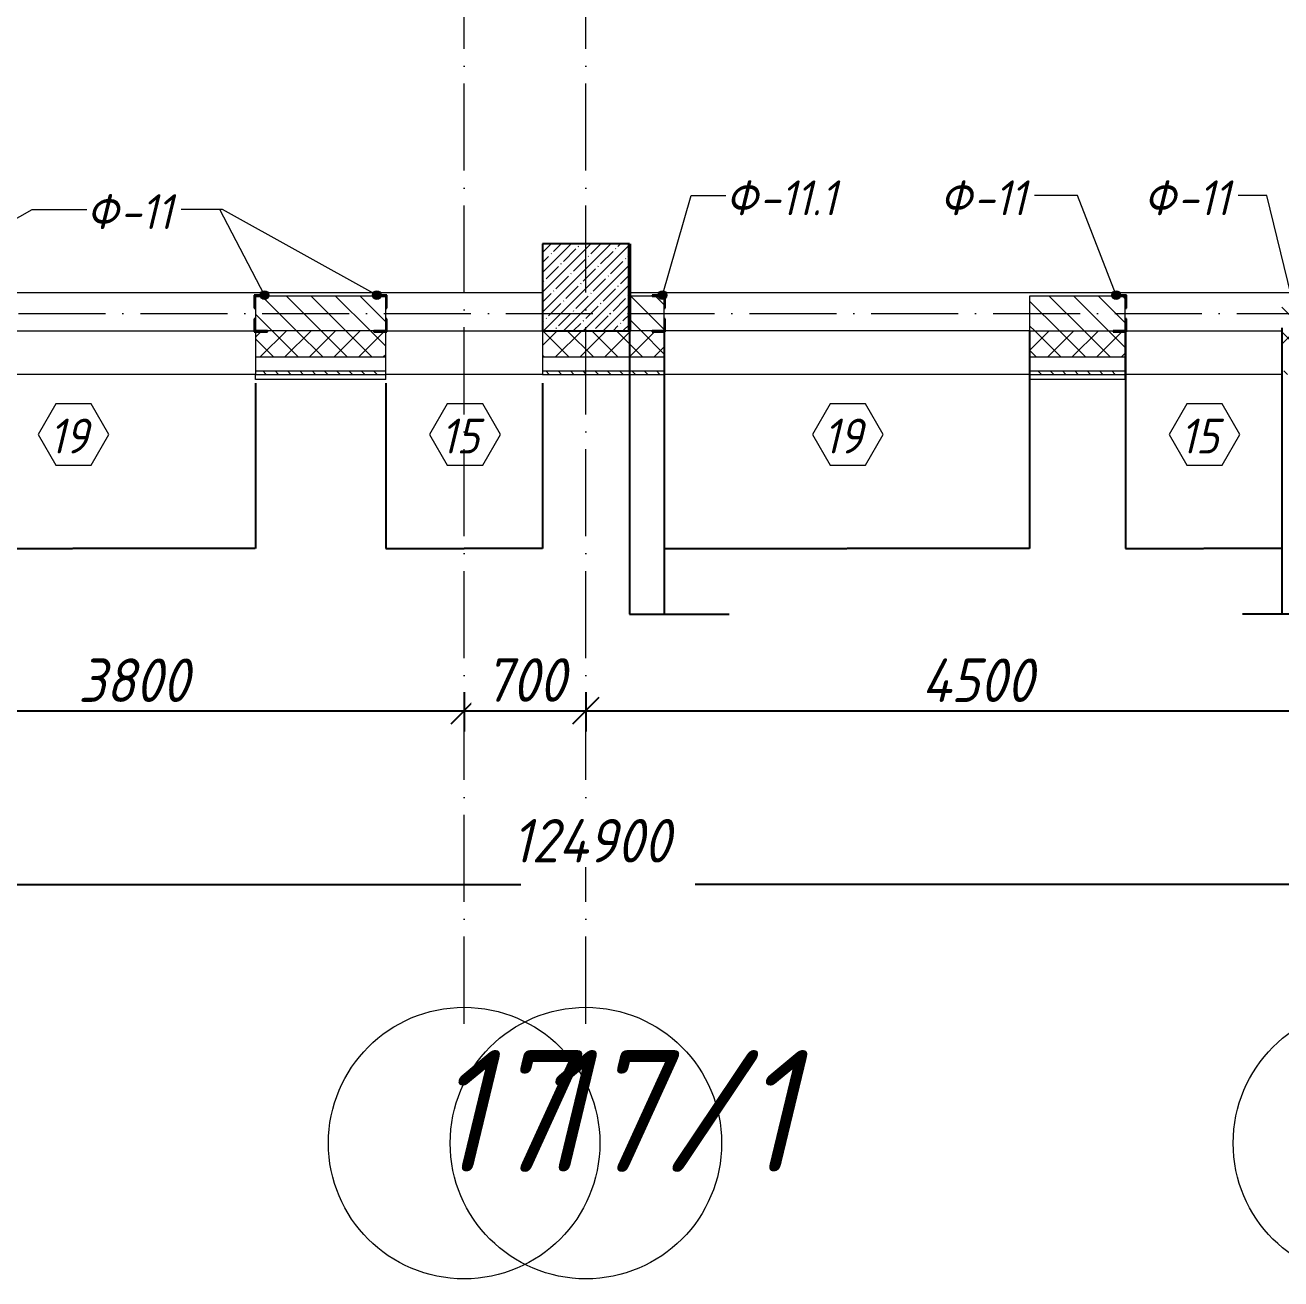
# Model space of a CAD drawing. Header units: millimetres. Extents: x 12986 to 523328, y -9759 to 30092.
# Drawn here: x 119934 to 127151, y -5546 to 1656 of the extents above; entities that cross this region are included whole.
import ezdxf

# ---------------------------------------------------------------- set-up
doc = ezdxf.new("R2010")
doc.units = ezdxf.units.MM
doc.linetypes.add('50_200_ШТРИХ_1Т_ш5_п1_п1_', pattern=[700, 500, -100, 0, -100])
for name, color, linetype, lineweight in [('A-ANNO-DIMS', 7, 'Continuous', 9), ('A-DETL-1', 7, 'Continuous', 50), ('A-GENM-1', 7, 'Continuous', 25), ('A-GENM-IDEN', 7, 'Continuous', 9), ('A-GLAZ-IDEN', 7, 'Continuous', 9), ('A-WALL', 7, 'Continuous', 5), ('A-WALL-8', 7, 'Continuous', 9), ('A-WALL-FNSH-1', 7, 'Continuous', 9), ('A-WALL-PATT-1', 7, 'Continuous', 5), ('I-WALL', 7, 'Continuous', 5), ('S-COLS-1', 7, 'Continuous', 5), ('S-COLS-2', 7, 'Continuous', 25), ('Оси', 7, 'Continuous', 9), ('Оси-1', 7, 'Continuous', 20), ('Оси-2', 7, '50_200_ШТРИХ_1Т_ш5_п1_п1_', 9)]:
    doc.layers.add(name, color=color, linetype=linetype, lineweight=lineweight)
for name, color, linetype, lineweight, true_color in [('A-WALL-2', 7, 'Continuous', 13, 0x000000), ('A-WALL-3', 7, 'Continuous', 5, 0x000000), ('A-WALL-PATT-2', 7, 'Continuous', 5, 0xce0000)]:
    doc.layers.add(name, color=color, linetype=linetype, lineweight=lineweight, true_color=true_color)
doc.styles.add('ISOCPEUR_I_1', font='isocpeui.ttf', dxfattribs={"width": 0.9, "height": 250})
doc.styles.add('ISOCPEUR_I_3', font='isocpeui.ttf', dxfattribs={"width": 0.9, "height": 200})
doc.dimstyles.new('ISO-2_5_0_9К_БОЛЬШОЙ__с_подложкой_', dxfattribs={"dimscale": 304.8, "dimtxt": 248.995294, "dimasz": 0.492126, "dimexe": 0.393701, "dimexo": 0, "dimgap": 0.164042, "dimtad": 1, "dimdec": 0, "dimzin": 0, "dimdsep": 46, "dimtxsty": 'ISOCPEUR_I_1', "dimblk1": 'OBLIQUE', "dimblk2": 'OBLIQUE', "dimsah": 1, "dimcen": 0.09, "dimdle": 0.393701, "dimazin": 0, "dimtfac": 1, "dimtdec": 4, "dimtix": 1, "dimtmove": 0, "dimatfit": 3, "dimfxl": 1, "dimtvp": 1, "dimtfill": 1, "dimtolj": 1, "dimtzin": 0, "dimarcsym": 2})
doc.dimstyles.new('ISO-2_5_0_9К_БОЛЬШОЙ__с_подложкой__2', dxfattribs={"dimscale": 304.8, "dimtxt": 248.995294, "dimasz": 0.492126, "dimexe": 0.393701, "dimexo": 0, "dimgap": 0.164042, "dimtad": 1, "dimdec": 0, "dimzin": 0, "dimdsep": 46, "dimtxsty": 'ISOCPEUR_I_1', "dimblk1": 'OBLIQUE', "dimblk2": 'OBLIQUE', "dimsah": 1, "dimcen": 0.09, "dimdle": 0.393701, "dimazin": 0, "dimtfac": 1, "dimtdec": 4, "dimtix": 1, "dimtmove": 2, "dimatfit": 3, "dimfxl": 1, "dimtvp": 1, "dimtfill": 1, "dimtolj": 1, "dimtzin": 0, "dimarcsym": 2})
doc.dimstyles.get("Standard").update_dxf_attribs({"dimtxt": 0.18, "dimasz": 0.18, "dimexe": 0.18, "dimexo": 0.0625, "dimgap": 0.09, "dimtad": 0, "dimtih": 1, "dimtoh": 1, "dimdec": 4, "dimzin": 0, "dimdsep": 46, "dimtxsty": 'Standard', "dimcen": 0.09, "dimadec": 0, "dimazin": 0, "dimtfac": 1, "dimtdec": 4, "dimtofl": 0, "dimtmove": 0, "dimatfit": 3, "dimfxl": 1, "dimtolj": 1, "dimtzin": 0, "dimarcsym": 0})

# ---------------------------------------------------------------- blocks, each defined once
blk = doc.blocks.new('Фахверк_СКБ_Уголок - Ф-11_200х2500 h-26914022-АР1_Кладочный план 1 этажа')
at = {"layer": 'A-GENM-1'}
for p, q in [((200, 156), (125, 156)), ((125, 156), (125, 81)), ((131, 81), (131, 150)), ((131, 150), (200, 150)), ((200, 150), (200, 156)), ((125, 81), (131, 81)), ((131, 19), (125, 19)), ((125, 19), (125, -56)), ((131, -50), (131, 19)), ((125, -56), (200, -56)), ((200, -50), (131, -50)), ((200, -56), (200, -50))]:
    blk.add_line(p, q, dxfattribs=at)
blk = doc.blocks.new('Фахверк_СКБ_Уголок - Ф-11_1_200х2500h_крепления в одну сторону-26914072-АР1_Кладочный план 1 этажа')
at = {"layer": 'A-GENM-1'}
for p, q in [((200, 156), (125, 156)), ((125, 156), (125, 81)), ((131, 81), (131, 150)), ((131, 150), (200, 150)), ((200, 150), (200, 156)), ((125, 81), (131, 81)), ((131, 19), (125, 19)), ((125, 19), (125, -56)), ((131, -50), (131, 19)), ((125, -56), (200, -56)), ((200, -50), (131, -50)), ((200, -56), (200, -50))]:
    blk.add_line(p, q, dxfattribs=at)
blk = doc.blocks.new('Ось сетки - Круг_Ø6_00__ISO-2_5_0_9K_ кружки поменьше-23056867-АР1_Кладочный план 1 этажа')
at = {"layer": 'Оси-1'}
blk.add_circle((0, 0), 2.6, dxfattribs=at)
blk = doc.blocks.new('_Oblique')
at = {"color": 0, "linetype": 'ByBlock', "lineweight": -2}
blk.add_line((-0.5, -0.5), (0.5, 0.5), dxfattribs=at)
blk = doc.blocks.new('DIMBLOCK32-АР1_Кладочный план 1 этажа')
at = {"layer": 'A-ANNO-DIMS', "color": 0, "lineweight": -2, "transparency": 16777216}
for p, q in [((118656.9, -2175.9), (118656.9, -2402)), ((122456.9, -2175.9), (122456.9, -2402)), ((118536.9, -2282), (122576.9, -2282))]:
    blk.add_line(p, q, dxfattribs=at)
at = {"layer": 'Defpoints', "color": 0, "transparency": 16777216}
for p in [(118656.9, -2175.9), (122456.9, -2175.9), (122456.9, -2282)]:
    blk.add_point(p, dxfattribs=at)
at = {"layer": 'A-ANNO-DIMS', "color": 0, "lineweight": -2, "transparency": 16777216, "xscale": 150, "yscale": 150, "zscale": 150, "rotation": 180}
blk.add_blockref('_Oblique', (118656.9, -2282), dxfattribs=at)
at = {"layer": 'A-ANNO-DIMS', "color": 0, "lineweight": -2, "transparency": 16777216, "xscale": 150, "yscale": 150, "zscale": 150}
blk.add_blockref('_Oblique', (122456.9, -2282), dxfattribs=at)
at = {"layer": 'A-ANNO-DIMS', "color": 0, "transparency": 16777216, "insert": (120556.9, -2107), "char_height": 250, "width": 758.478, "attachment_point": 5, "style": 'ISOCPEUR_I_1', "bg_fill": 3, "box_fill_scale": 1.1, "bg_fill_color": 256, "bg_fill_true_color": 13158600, "bg_fill_transparency": 0}
blk.add_mtext('\\A1;3800', dxfattribs=at)
blk = doc.blocks.new('DIMBLOCK33-АР1_Кладочный план 1 этажа')
at = {"layer": 'A-ANNO-DIMS', "color": 0, "lineweight": -2, "transparency": 16777216}
for p, q in [((122456.9, -2175.9), (122456.9, -2402)), ((123156.9, -2175.9), (123156.9, -2402)), ((122336.9, -2282), (123276.9, -2282))]:
    blk.add_line(p, q, dxfattribs=at)
at = {"layer": 'Defpoints', "color": 0, "transparency": 16777216}
for p in [(122456.9, -2175.9), (123156.9, -2175.9), (123156.9, -2282)]:
    blk.add_point(p, dxfattribs=at)
at = {"layer": 'A-ANNO-DIMS', "color": 0, "lineweight": -2, "transparency": 16777216, "xscale": 150, "yscale": 150, "zscale": 150, "rotation": 180}
blk.add_blockref('_Oblique', (122456.9, -2282), dxfattribs=at)
at = {"layer": 'A-ANNO-DIMS', "color": 0, "lineweight": -2, "transparency": 16777216, "xscale": 150, "yscale": 150, "zscale": 150}
blk.add_blockref('_Oblique', (123156.9, -2282), dxfattribs=at)
at = {"layer": 'A-ANNO-DIMS', "color": 0, "transparency": 16777216, "insert": (122806.9, -2105.4), "char_height": 250, "width": 568.858, "attachment_point": 5, "style": 'ISOCPEUR_I_1', "bg_fill": 3, "box_fill_scale": 1.1, "bg_fill_color": 256, "bg_fill_true_color": 13158600, "bg_fill_transparency": 0}
blk.add_mtext('\\A1;700', dxfattribs=at)
blk = doc.blocks.new('DIMBLOCK34-АР1_Кладочный план 1 этажа')
at = {"layer": 'A-ANNO-DIMS', "color": 0, "lineweight": -2, "transparency": 16777216}
for p, q in [((123156.9, -2175.9), (123156.9, -2402)), ((127656.9, -2175.9), (127656.9, -2402)), ((123036.9, -2282), (127776.9, -2282))]:
    blk.add_line(p, q, dxfattribs=at)
at = {"layer": 'Defpoints', "color": 0, "transparency": 16777216}
for p in [(123156.9, -2175.9), (127656.9, -2175.9), (127656.9, -2282)]:
    blk.add_point(p, dxfattribs=at)
at = {"layer": 'A-ANNO-DIMS', "color": 0, "lineweight": -2, "transparency": 16777216, "xscale": 150, "yscale": 150, "zscale": 150, "rotation": 180}
blk.add_blockref('_Oblique', (123156.9, -2282), dxfattribs=at)
at = {"layer": 'A-ANNO-DIMS', "color": 0, "lineweight": -2, "transparency": 16777216, "xscale": 150, "yscale": 150, "zscale": 150}
blk.add_blockref('_Oblique', (127656.9, -2282), dxfattribs=at)
at = {"layer": 'A-ANNO-DIMS', "color": 0, "transparency": 16777216, "insert": (125406.9, -2107), "char_height": 250, "width": 781.462, "attachment_point": 5, "style": 'ISOCPEUR_I_1', "bg_fill": 3, "box_fill_scale": 1.1, "bg_fill_color": 256, "bg_fill_true_color": 13158600, "bg_fill_transparency": 0}
blk.add_mtext('\\A1;4500', dxfattribs=at)
blk = doc.blocks.new('DIMBLOCK54-АР1_Кладочный план 1 этажа')
at = {"layer": 'A-ANNO-DIMS', "color": 0, "lineweight": -2, "transparency": 16777216}
for p, q in [((62106.9, -3174.6), (62106.9, -3400.7)), ((187006.9, -3174.6), (187006.9, -3400.7)), ((61986.9, -3280.7), (122782.7, -3280.7)), ((187126.9, -3280.7), (123784.9, -3280.7))]:
    blk.add_line(p, q, dxfattribs=at)
at = {"layer": 'Defpoints', "color": 0, "transparency": 16777216}
for p in [(62106.9, -3174.6), (187006.9, -3174.6), (187006.9, -3280.7)]:
    blk.add_point(p, dxfattribs=at)
at = {"layer": 'A-ANNO-DIMS', "color": 0, "lineweight": -2, "transparency": 16777216, "xscale": 150, "yscale": 150, "zscale": 150, "rotation": 180}
blk.add_blockref('_Oblique', (62106.9, -3280.7), dxfattribs=at)
at = {"layer": 'A-ANNO-DIMS', "color": 0, "lineweight": -2, "transparency": 16777216, "xscale": 150, "yscale": 150, "zscale": 150}
blk.add_blockref('_Oblique', (187006.9, -3280.7), dxfattribs=at)
at = {"layer": 'A-ANNO-DIMS', "color": 0, "transparency": 16777216, "insert": (122732.2, -2904), "char_height": 250, "width": 1103.241, "attachment_point": 1, "line_spacing_factor": 1.149209, "style": 'ISOCPEUR_I_1', "bg_fill": 3, "box_fill_scale": 1.1, "bg_fill_color": 256, "bg_fill_true_color": 13158600, "bg_fill_transparency": 0}
blk.add_mtext('\\A1;124900', dxfattribs=at)
blk = doc.blocks.new('AAR_СКБ_Марка_Окна_Перемычка и проем - Марка проема-25443838-АР1_Кладочный план 1 этажа')
at = {"layer": 'A-GLAZ-IDEN'}
for p, q in [((-0.968, -0.984), (-1.986, -2.747)), ((1.067, -0.984), (-0.968, -0.984)), ((2.085, -2.747), (1.067, -0.984)), ((-1.986, -2.747), (-0.968, -4.509)), ((1.067, -4.509), (2.085, -2.747)), ((-0.968, -4.509), (1.067, -4.509))]:
    blk.add_line(p, q, dxfattribs=at)
blk = doc.blocks.new('DIMBLOCK308-АР1_Кладочный план 1 этажа')
at = {"layer": 'A-ANNO-DIMS', "color": 0, "lineweight": -2, "transparency": 16777216}
for p, q in [((119156.9, -400.1), (119156.9, -1350.2)), ((121256.9, -400.1), (121256.9, -1350.2)), ((119157.1, -1350), (120206.2, -1350)), ((121256.7, -1350), (120207.6, -1350))]:
    blk.add_line(p, q, dxfattribs=at)
at = {"layer": 'A-ANNO-DIMS', "color": 0, "transparency": 16777216}
for points in [[(119157.1, -1350), (119157.1, -1350), (119156.9, -1350)], [(121256.7, -1350), (121256.7, -1350), (121256.9, -1350)]]:
    blk.add_solid(points, dxfattribs=at)
at = {"layer": 'Defpoints', "color": 0, "transparency": 16777216}
for p in [(119156.9, -400), (121256.9, -400), (121256.9, -1350)]:
    blk.add_point(p, dxfattribs=at)
at = {"layer": 'A-ANNO-DIMS', "color": 0, "transparency": 16777216, "insert": (120206.9, -1350), "char_height": 0.18, "width": 560.814, "attachment_point": 5}
blk.add_mtext('\\A1;2100.0000', dxfattribs=at)
blk = doc.blocks.new('DIMBLOCK309-АР1_Кладочный план 1 этажа')
at = {"layer": 'A-ANNO-DIMS', "color": 0, "lineweight": -2, "transparency": 16777216}
for p, q in [((122006.9, -400.1), (122006.9, -1350.2)), ((122906.9, -400.1), (122906.9, -1350.2)), ((122007.1, -1350), (122456.3, -1350)), ((122906.7, -1350), (122457.5, -1350))]:
    blk.add_line(p, q, dxfattribs=at)
at = {"layer": 'A-ANNO-DIMS', "color": 0, "transparency": 16777216}
for points in [[(122007.1, -1350), (122007.1, -1350), (122006.9, -1350)], [(122906.7, -1350), (122906.7, -1350), (122906.9, -1350)]]:
    blk.add_solid(points, dxfattribs=at)
at = {"layer": 'Defpoints', "color": 0, "transparency": 16777216}
for p in [(122006.9, -400), (122906.9, -400), (122906.9, -1350)]:
    blk.add_point(p, dxfattribs=at)
at = {"layer": 'A-ANNO-DIMS', "color": 0, "transparency": 16777216, "insert": (122456.9, -1350), "char_height": 0.18, "width": 455.087, "attachment_point": 5}
blk.add_mtext('\\A1;900.0000', dxfattribs=at)
blk = doc.blocks.new('DIMBLOCK310-АР1_Кладочный план 1 этажа')
at = {"layer": 'A-ANNO-DIMS', "color": 0, "lineweight": -2, "transparency": 16777216}
for p, q in [((123406.9, -100.1), (123406.9, -1727.7)), ((123606.9, -103.1), (123606.9, -1727.7)), ((123407.1, -1727.5), (123606.7, -1727.5)), ((123606.9, -1727.5), (123979.4, -1727.5))]:
    blk.add_line(p, q, dxfattribs=at)
at = {"layer": 'A-ANNO-DIMS', "color": 0, "transparency": 16777216}
for points in [[(123407.1, -1727.5), (123407.1, -1727.6), (123406.9, -1727.5)], [(123606.7, -1727.5), (123606.7, -1727.6), (123606.9, -1727.5)]]:
    blk.add_solid(points, dxfattribs=at)
at = {"layer": 'Defpoints', "color": 0, "transparency": 16777216}
for p in [(123406.9, -100), (123606.9, -103), (123606.9, -1727.5)]:
    blk.add_point(p, dxfattribs=at)
at = {"layer": 'A-ANNO-DIMS', "color": 0, "transparency": 16777216, "insert": (123752.5, -1727.4), "char_height": 0.18, "width": 455.087, "attachment_point": 1, "line_spacing_factor": 1.149209}
blk.add_mtext('\\A1;200.0000', dxfattribs=at)
blk = doc.blocks.new('DIMBLOCK311-АР1_Кладочный план 1 этажа')
at = {"layer": 'A-ANNO-DIMS', "color": 0, "lineweight": -2, "transparency": 16777216}
for p, q in [((123606.9, -103.1), (123606.9, -1350.2)), ((125706.9, -103.1), (125706.9, -1350.2)), ((123607.1, -1350), (124656.2, -1350)), ((125706.7, -1350), (124657.6, -1350))]:
    blk.add_line(p, q, dxfattribs=at)
at = {"layer": 'A-ANNO-DIMS', "color": 0, "transparency": 16777216}
for points in [[(123607.1, -1350), (123607.1, -1350), (123606.9, -1350)], [(125706.7, -1350), (125706.7, -1350), (125706.9, -1350)]]:
    blk.add_solid(points, dxfattribs=at)
at = {"layer": 'Defpoints', "color": 0, "transparency": 16777216}
for p in [(123606.9, -103), (125706.9, -103), (125706.9, -1350)]:
    blk.add_point(p, dxfattribs=at)
at = {"layer": 'A-ANNO-DIMS', "color": 0, "transparency": 16777216, "insert": (124656.9, -1350), "char_height": 0.18, "width": 560.814, "attachment_point": 5}
blk.add_mtext('\\A1;2100.0000', dxfattribs=at)
blk = doc.blocks.new('DIMBLOCK312-АР1_Кладочный план 1 этажа')
at = {"layer": 'A-ANNO-DIMS', "color": 0, "lineweight": -2, "transparency": 16777216}
for p, q in [((126256.9, -103.1), (126256.9, -1350.2)), ((127156.9, -81.8), (127156.9, -1350.2)), ((126257.1, -1350), (126706.3, -1350)), ((127156.7, -1350), (126707.5, -1350))]:
    blk.add_line(p, q, dxfattribs=at)
at = {"layer": 'A-ANNO-DIMS', "color": 0, "transparency": 16777216}
for points in [[(126257.1, -1350), (126257.1, -1350), (126256.9, -1350)], [(127156.7, -1350), (127156.7, -1350), (127156.9, -1350)]]:
    blk.add_solid(points, dxfattribs=at)
at = {"layer": 'Defpoints', "color": 0, "transparency": 16777216}
for p in [(126256.9, -103), (127156.9, -81.7), (127156.9, -1350)]:
    blk.add_point(p, dxfattribs=at)
at = {"layer": 'A-ANNO-DIMS', "color": 0, "transparency": 16777216, "insert": (126706.9, -1350), "char_height": 0.18, "width": 455.087, "attachment_point": 5}
blk.add_mtext('\\A1;900.0000', dxfattribs=at)
blk = doc.blocks.new('DIMBLOCK313-АР1_Кладочный план 1 этажа')
at = {"layer": 'A-ANNO-DIMS', "color": 0, "lineweight": -2, "transparency": 16777216}
for p, q in [((127156.9, -81.8), (127156.9, -1727.7)), ((127406.9, -100.1), (127406.9, -1727.7)), ((127156.9, -1727.5), (126930.5, -1727.5)), ((127406.7, -1727.5), (127157.1, -1727.5))]:
    blk.add_line(p, q, dxfattribs=at)
at = {"layer": 'A-ANNO-DIMS', "color": 0, "transparency": 16777216}
for points in [[(127157.1, -1727.5), (127157.1, -1727.6), (127156.9, -1727.5)], [(127406.7, -1727.5), (127406.7, -1727.6), (127406.9, -1727.5)]]:
    blk.add_solid(points, dxfattribs=at)
at = {"layer": 'Defpoints', "color": 0, "transparency": 16777216}
for p in [(127156.9, -81.7), (127406.9, -100), (127406.9, -1727.5)]:
    blk.add_point(p, dxfattribs=at)
at = {"layer": 'A-ANNO-DIMS', "color": 0, "transparency": 16777216, "insert": (126702.3, -1727.4), "char_height": 0.18, "width": 455.087, "attachment_point": 1, "line_spacing_factor": 1.149209}
blk.add_mtext('\\A1;250.0001', dxfattribs=at)

msp = doc.modelspace()

# ---------------------------------------------------------------- hatches: boundary and pattern name
at = {"layer": 'A-GENM-IDEN'}
h = msp.add_hatch(color=256, dxfattribs=at)
edge = h.paths.add_edge_path(flags=0)
edge.add_arc((121309.22662, 106), 25, 0, 360)
h = msp.add_hatch(color=256, dxfattribs=at)
edge = h.paths.add_edge_path(flags=0)
edge.add_arc((121954.55997, 106), 25, 0, 360)
h = msp.add_hatch(color=256, dxfattribs=at)
edge = h.paths.add_edge_path(flags=0)
edge.add_arc((123596.22664, 106), 25, 0, 360)
h = msp.add_hatch(color=256, dxfattribs=at)
edge = h.paths.add_edge_path(flags=0)
edge.add_arc((126204.55993, 106), 25, 0, 360)
at = {"layer": 'A-WALL-PATT-1'}
h = msp.add_hatch(dxfattribs=at)
h.set_pattern_fill('FP_2', color=256, style=0, pattern_type=2)
h.set_pattern_definition([(45, (61996.89, 0), (-70.71068, 70.71068), []), (135, (61996.89, 0), (-70.71068, -70.71068), [])])
h.paths.add_polyline_path([(137696.89328, -250), (137696.89328, -100), (136096.89314, -100), (136096.89314, -250)], flags=0)
h.paths.add_polyline_path([(110156.8933, -250), (110156.37156, -106), (110087.8933, -106), (110087.8933, -100), (109406.8933, -100), (109406.8933, -250), (110087.8933, -250)], flags=0)
h.paths.add_polyline_path([(129056.8933, -250), (132656.89328, -250), (132656.89328, -100), (129056.8933, -100)], flags=0)
h.paths.add_polyline_path([(118406.89331, -250), (119156.89328, -250), (119156.37154, -106), (119087.89328, -106), (119087.89328, -100), (118406.89331, -100)], flags=0)
h.paths.add_polyline_path([(121937.8933, -250), (122006.8933, -250), (122006.37156, -106), (121937.8933, -106), (121937.8933, -100), (121325.89328, -100), (121325.89328, -106), (121256.89328, -106), (121256.89328, -250), (121325.89328, -250)], flags=0)
h.paths.add_polyline_path([(133556.89328, -250), (134396.89314, -250), (134396.89314, -100), (133556.89328, -100)], flags=0)
h.paths.add_polyline_path([(125706.8933, -250), (126256.89327, -250), (126256.37153, -106), (126187.89327, -106), (126187.89327, -100), (125706.8933, -100), (125706.8933, -106)], flags=0)
h.paths.add_polyline_path([(123606.8933, -250), (123606.37156, -106), (123537.8933, -106), (123537.8933, -100), (122906.8933, -100), (122906.8933, -250), (123537.8933, -250)], flags=0)
h.paths.add_polyline_path([(128156.8933, -250), (128156.8933, -100), (127225.89327, -100), (127225.89327, -106), (127156.89327, -106), (127156.89327, -250), (127225.89327, -250)], flags=0)
h.paths.add_polyline_path([(105422.58672, -250), (106306.8933, -250), (106306.37156, -106), (106237.8933, -106), (106237.8933, -100), (104725.89327, -100), (104725.89327, -106), (104656.89327, -106), (104656.89327, -250), (104725.89327, -250)], flags=0)
h.paths.add_polyline_path([(114616.18047, -250), (115306.89331, -250), (115306.37157, -106), (115237.89331, -106), (115237.89331, -100), (113906.8933, -100), (113906.8933, -250)], flags=0)
h.paths.add_polyline_path([(90293.59326, -250), (90306.63674, -250), (90306.115, -106), (90237.63674, -106), (90237.63674, -100), (89375.89324, -100), (89375.89324, -106), (89306.89324, -106), (89306.89324, -250), (90237.63674, -250)], flags=0)
h.paths.add_polyline_path([(102556.89327, -250), (102556.37153, -106), (102487.89327, -106), (102487.89327, -100), (102005.89324, -100), (102005.89324, -106), (101936.89324, -106), (101936.89324, -250), (102543.84979, -250)], flags=0)
h.paths.add_polyline_path([(111056.8933, -250), (111806.8933, -250), (111806.37156, -106), (111737.8933, -106), (111737.8933, -100), (111125.8933, -100), (111125.8933, -106), (111056.8933, -106)], flags=0)
h.paths.add_polyline_path([(95866.89315, -250), (95866.37141, -106), (95797.89315, -106), (95797.89315, -100), (95006.89326, -100), (95006.89326, -250), (95797.89315, -250)], flags=0)
h.paths.add_polyline_path([(99086.89326, -250), (99086.37152, -106), (99017.89326, -106), (99017.89326, -100), (98035.89315, -100), (98035.89315, -106), (97966.89315, -106), (97966.89315, -250), (98035.89315, -250)], flags=0)
h.paths.add_polyline_path([(100825.78984, -250), (101036.89324, -250), (101036.89324, -100), (99986.89326, -100), (99986.89326, -250)], flags=0)
h.paths.add_polyline_path([(88406.89324, -250), (88406.3715, -106), (88337.89324, -106), (88337.89324, -100), (87556.89328, -100), (87556.89328, -250), (88337.89324, -250)], flags=0)
h.paths.add_polyline_path([(81356.89338, -250), (82706.89332, -250), (82706.89332, -100), (81425.89338, -100), (81425.89338, -106), (81356.89338, -106)], flags=0)
h.paths.add_polyline_path([(78575.89325, -250), (79256.89338, -250), (79256.89338, -100), (78575.89325, -100), (78575.89325, -106), (78506.89325, -106), (78506.89325, -250)], flags=0)
h.paths.add_polyline_path([(92137.89326, -250), (92206.89326, -250), (92206.37152, -106), (92137.89326, -106), (92137.89326, -100), (91206.63674, -100), (91206.63674, -250)], flags=0)
h.paths.add_polyline_path([(83606.89332, -250), (84756.89328, -250), (84756.37154, -106), (84687.89328, -106), (84687.89328, -100), (83675.89332, -100), (83675.89332, -106), (83606.89332, -106)], flags=0)
h.paths.add_polyline_path([(76856.89325, -250), (77606.89325, -250), (77606.37151, -106), (77537.89325, -106), (77537.89325, -100), (76925.89325, -100), (76925.89325, -106), (76856.89325, -106)], flags=0)
h.paths.add_polyline_path([(65583.68047, -250), (65726.89334, -250), (65726.89334, -100), (61736.89328, -100), (61736.89328, -250)], flags=0)
h.paths.add_polyline_path([(74006.8933, -250), (74756.89325, -250), (74756.89325, -100), (74075.8933, -100), (74075.8933, -106), (74006.8933, -106)], flags=0)
h.paths.add_polyline_path([(68826.89334, -250), (70256.63672, -250), (70256.63672, -100), (68895.89334, -100), (68895.89334, -106), (68826.89334, -106)], flags=0)
h.paths.add_polyline_path([(71906.8933, -250), (71906.37156, -106), (71837.8933, -106), (71837.8933, -100), (71225.63672, -100), (71225.63672, -106), (71156.63672, -106), (71156.63672, -250), (71712.74297, -250)], flags=0)
h = msp.add_hatch(dxfattribs=at)
h.set_pattern_fill('FP_18', color=256, style=0, pattern_type=2)
h.set_pattern_definition([(135, (61996.893, 0), (-35.35534, -35.35534), [])])
h.paths.add_polyline_path([(137926.89328, -350), (137926.89328, -330), (136096.89314, -330), (136096.89314, -350), (137846.89328, -350)], flags=0)
h.paths.add_polyline_path([(134396.89314, -350), (134396.89314, -330), (133556.89328, -330), (133556.89328, -350)], flags=0)
h.paths.add_polyline_path([(132656.89328, -350), (132656.89328, -330), (129056.8933, -330), (129056.8933, -350), (129938.83672, -350)], flags=0)
h.paths.add_polyline_path([(114616.18047, -350), (115306.89331, -350), (115306.89331, -330), (113906.8933, -330), (113906.8933, -350)], flags=0)
h.paths.add_polyline_path([(111806.8933, -350), (111806.8933, -330), (111056.8933, -330), (111056.8933, -350), (111551.64922, -350)], flags=0)
h.paths.add_polyline_path([(119156.89328, -350), (119156.89328, -330), (118406.89331, -330), (118406.89331, -350)], flags=0)
h.paths.add_polyline_path([(110156.8933, -350), (110156.8933, -330), (109406.8933, -330), (109406.8933, -350)], flags=0)
h.paths.add_polyline_path([(128156.8933, -350), (128156.8933, -330), (127156.89327, -330), (127156.89327, -350)], flags=0)
h.paths.add_polyline_path([(122006.8933, -350), (122006.8933, -330), (121256.89328, -330), (121256.89328, -350)], flags=0)
h.paths.add_polyline_path([(123606.8933, -350), (123606.8933, -330), (122906.8933, -330), (122906.8933, -350)], flags=0)
h.paths.add_polyline_path([(126256.89327, -350), (126256.89327, -330), (125706.8933, -330), (125706.8933, -350)], flags=0)
h.paths.add_polyline_path([(100825.78984, -350), (101036.89324, -350), (101036.89324, -330), (99986.89326, -330), (99986.89326, -350)], flags=0)
h.paths.add_polyline_path([(101936.89324, -350), (102556.89327, -350), (102556.89327, -330), (101936.89324, -330)], flags=0)
h.paths.add_polyline_path([(97966.89315, -350), (99086.89326, -350), (99086.89326, -330), (97966.89315, -330)], flags=0)
h.paths.add_polyline_path([(95006.89326, -350), (95866.89315, -350), (95866.89315, -330), (95006.89326, -330)], flags=0)
h.paths.add_polyline_path([(104656.89327, -350), (106306.8933, -350), (106306.8933, -330), (104656.89327, -330)], flags=0)
h.paths.add_polyline_path([(90099.93047, -350), (90306.63674, -350), (90306.63674, -330), (89306.89324, -330), (89306.89324, -350)], flags=0)
h.paths.add_polyline_path([(92206.89326, -350), (92206.89326, -330), (91206.63674, -330), (91206.63674, -350)], flags=0)
h.paths.add_polyline_path([(87556.89328, -350), (88406.89324, -350), (88406.89324, -330), (87556.89328, -330)], flags=0)
h.paths.add_polyline_path([(74756.89325, -350), (74756.89325, -330), (74006.8933, -330), (74006.8933, -350)], flags=0)
h.paths.add_polyline_path([(84756.89328, -350), (84756.89328, -330), (83606.89332, -330), (83606.89332, -350), (83970.86797, -350)], flags=0)
h.paths.add_polyline_path([(68826.89334, -350), (70256.63672, -350), (70256.63672, -330), (68826.89334, -330)], flags=0)
h.paths.add_polyline_path([(71156.63672, -350), (71906.8933, -350), (71906.8933, -330), (71156.63672, -330)], flags=0)
h.paths.add_polyline_path([(77606.89325, -350), (77606.89325, -330), (76856.89325, -330), (76856.89325, -350)], flags=0)
h.paths.add_polyline_path([(79256.89338, -350), (79256.89338, -330), (78506.89325, -330), (78506.89325, -350)], flags=0)
h.paths.add_polyline_path([(81356.89338, -350), (82706.89332, -350), (82706.89332, -330), (81356.89338, -330)], flags=0)
h.paths.add_polyline_path([(65583.68047, -350), (65726.89334, -350), (65726.89334, -330), (61636.89328, -330), (61636.89328, -350)], flags=0)
at = {"layer": 'A-WALL-PATT-2'}
h = msp.add_hatch(dxfattribs=at)
h.set_pattern_fill('FP_3', color=256, style=0, pattern_type=2)
h.set_pattern_definition([(135, (61996.89, 0), (-70.71068, -70.71068), [])])
h.paths.add_polyline_path([(127225.89327, -100), (127406.89333, -100), (127406.89333, 100), (127156.89327, 100), (127156.89327, -100)], flags=0)
h.paths.add_polyline_path([(115306.89331, -100), (115306.89331, 100), (114406.89327, 100), (114406.89327, -100), (115237.89331, -100)], flags=0)
h.paths.add_polyline_path([(118906.89327, -100), (119156.89328, -100), (119156.89328, 100), (118906.89327, 100)], flags=0)
h.paths.add_polyline_path([(121937.8933, -100), (122006.8933, -100), (122006.8933, 100), (121256.89328, 100), (121256.89328, -100), (121325.89328, -100)], flags=0)
h.paths.add_polyline_path([(126256.89327, -100), (126256.89327, 100), (125706.8933, 100), (125706.8933, -100), (126187.89327, -100)], flags=0)
h.paths.add_polyline_path([(123406.89327, -100), (123606.8933, -100), (123606.8933, 100), (123406.89327, 100)], flags=0)
h.paths.add_polyline_path([(111125.8933, -100), (111806.8933, -100), (111806.8933, 100), (111056.8933, 100), (111056.8933, -100)], flags=0)
h.paths.add_polyline_path([(110156.8933, -100), (110156.8933, 100), (109906.89326, 100), (109906.89326, -100), (110087.8933, -100)], flags=0)
at = {"layer": 'S-COLS-1'}
h = msp.add_hatch(dxfattribs=at)
h.set_pattern_fill('FP_1', color=256, style=0, pattern_type=2)
h.set_pattern_definition([(45, (61996.89, 0), (-57.02463, 57.02463), []), (45, (62053.92, 0), (-57.02463, 57.02463), [100.806, -20.161, 3.353, -16.808])])
h.paths.add_polyline_path([(123406.89327, -100), (123406.89327, 400), (122906.89327, 400), (122906.89327, -100)], flags=0)

# ---------------------------------------------------------------- linework, layer by layer
at = {"layer": 'A-DETL-1'}
for p, q in [((123406.89327, 100), (123406.89327, 400)), ((123406.89327, -100), (123406.89327, 100))]:
    msp.add_line(p, q, dxfattribs=at)
at = {"layer": 'A-GENM-IDEN'}
for p, q in [((123596.22664, 106), (123761.01272, 676.76197)), ((123761.01272, 676.76197), (123961.3488, 676.76197)), ((125981.43116, 676.76197), (125734.67779, 676.76197)), ((126204.55993, 106), (125981.43116, 676.76197)), ((127069.49959, 676.76197), (126906.14797, 676.76197)), ((127209.2266, 106), (127069.49959, 676.76197)), ((119104.55995, 106), (119973.59386, 597.39284)), ((119973.59386, 597.39284), (120287.44327, 597.39284)), ((121068.21153, 597.39284), (120829.67775, 597.39284)), ((121052.09782, 597.39284), (120829.67775, 597.39284)), ((121309.22662, 106), (121052.09782, 597.39284)), ((121954.55997, 106), (121068.21153, 597.39284))]:
    msp.add_line(p, q, dxfattribs=at)
for centre in [(121309.22662, 106), (121954.55997, 106), (123596.22664, 106), (126204.55993, 106)]:
    msp.add_circle(centre, 25, dxfattribs=at)
at = {"layer": 'A-WALL'}
for p, q in [((119162.89328, -100), (121250.89328, -100)), ((121937.8933, -100), (121325.89328, -100)), ((122012.8933, -100), (122906.89327, -100)), ((123537.8933, -100), (123406.89327, -100)), ((126262.89327, -100), (127150.89327, -100)), ((121256.89328, -350), (119156.89328, -350)), ((122906.8933, -350), (122006.8933, -350)), ((125706.89327, -350), (123606.8933, -350)), ((127156.89327, -350), (126256.89327, -350))]:
    msp.add_line(p, q, dxfattribs=at)
at = {"layer": 'A-WALL-2'}
for p, q in [((121937.8933, 100), (121325.89328, 100)), ((123537.8933, 100), (123406.89327, 100)), ((126187.89327, 100), (125706.8933, 100)), ((125706.8933, 100), (125706.8933, -100)), ((121256.89328, 31), (121256.89328, -31)), ((122006.8933, -31), (122006.8933, 31)), ((123606.8933, -31), (123606.8933, 31)), ((126256.89327, -31), (126256.89327, 31))]:
    msp.add_line(p, q, dxfattribs=at)
at = {"layer": 'A-WALL-3'}
for p, q in [((123406.89327, 100), (123406.89327, -100)), ((125706.8933, -100), (126187.89327, -100))]:
    msp.add_line(p, q, dxfattribs=at)
at = {"layer": 'A-WALL-8'}
for p, q in [((121256.89328, -106), (121256.89328, -330)), ((122006.8933, -330), (122006.8933, -106)), ((123406.89327, -100), (122906.8933, -100)), ((122906.8933, -100), (122906.8933, -330)), ((123606.8933, -330), (123606.8933, -106)), ((125706.8933, -100), (125706.8933, -330)), ((126256.89327, -330), (126256.89327, -106)), ((121256.89328, -250), (122006.8933, -250)), ((122906.8933, -250), (123606.8933, -250)), ((125706.8933, -250), (126256.89327, -250)), ((121256.89328, -330), (122006.8933, -330)), ((122906.8933, -330), (123606.8933, -330)), ((125706.8933, -330), (126256.89327, -330))]:
    msp.add_line(p, q, dxfattribs=at)
at = {"layer": 'A-WALL-FNSH-1'}
for p, q in [((121256.89328, -330), (121256.89328, -350)), ((121256.89328, -350), (122006.8933, -350)), ((122006.8933, -350), (122006.8933, -330)), ((122906.8933, -330), (122906.8933, -350)), ((122906.8933, -350), (123606.8933, -350)), ((123606.8933, -350), (123606.8933, -330)), ((125706.8933, -330), (125706.8933, -350)), ((125706.8933, -350), (126256.89327, -350)), ((126256.89327, -350), (126256.89327, -330))]:
    msp.add_line(p, q, dxfattribs=at)
at = {"layer": 'I-WALL'}
for p, q in [((118906.89327, 120), (122906.89327, 120)), ((123406.89327, 120), (127406.89333, 120)), ((125706.8933, -100), (123612.8933, -100)), ((121256.89328, -380), (121256.89328, -350)), ((122006.89325, -380), (122006.89325, -350)), ((125706.89327, -380), (125706.89327, -350)), ((126256.89327, -380), (126256.89327, -350)), ((122006.89325, -380), (121256.89328, -380)), ((126256.89327, -380), (125706.89327, -380))]:
    msp.add_line(p, q, dxfattribs=at)
at = {"layer": 'S-COLS-2'}
for p, q in [((123406.89327, 400), (122906.89327, 400)), ((122906.89327, 400), (122906.89327, -100)), ((122906.89327, -100), (123406.89327, -100))]:
    msp.add_line(p, q, dxfattribs=at)
at = {"layer": 'Оси-2'}
for p, q in [((122456.89325, -4080), (122456.89325, 28636.94316)), ((123156.89325, -4080), (123156.89325, 28636.94316)), ((57586.89328, 0), (187948.52131, 0))]:
    msp.add_line(p, q, dxfattribs=at)

# ---------------------------------------------------------------- block references
at = {"layer": 'A-GENM-1'}
msp.add_blockref('Фахверк_СКБ_Уголок - Ф-11_200х2500 h-26914022-АР1_Кладочный план 1 этажа', (121125.89328, -50), dxfattribs=at)
at = {"layer": 'A-GENM-1', "rotation": 180}
for name, p in [('Фахверк_СКБ_Уголок - Ф-11_200х2500 h-26914022-АР1_Кладочный план 1 этажа', (122137.8933, 50)), ('Фахверк_СКБ_Уголок - Ф-11_1_200х2500h_крепления в одну сторону-26914072-АР1_Кладочный план 1 этажа', (123737.8933, 50)), ('Фахверк_СКБ_Уголок - Ф-11_200х2500 h-26914022-АР1_Кладочный план 1 этажа', (126387.89327, 50))]:
    msp.add_blockref(name, p, dxfattribs=at)
at = {"layer": 'A-GLAZ-IDEN', "xscale": 99.99999999999993, "yscale": 99.99999999999993, "zscale": 99.99999999999993}
for p in [(120206.89328, -421.40907), (122456.8933, -421.40907), (124656.8933, -421.40907), (126706.89327, -421.40907)]:
    msp.add_blockref('AAR_СКБ_Марка_Окна_Перемычка и проем - Марка проема-25443838-АР1_Кладочный план 1 этажа', p, dxfattribs=at)
at = {"layer": 'Оси-1', "xscale": 300, "yscale": 300, "zscale": 99.99999999999993}
for p in [(122456.89325, -4766), (123156.89325, -4766), (127656.89325, -4766)]:
    msp.add_blockref('Ось сетки - Круг_Ø6_00__ISO-2_5_0_9K_ кружки поменьше-23056867-АР1_Кладочный план 1 этажа', p, dxfattribs=at)

# ---------------------------------------------------------------- texts
at = {"layer": 'A-GENM-IDEN', "char_height": 200, "attachment_point": 1, "style": 'ISOCPEUR_I_3'}
for s, insert, width in [('\\fISOCPEUR|b0|i1|c204|p34|;\\W.9;Ф', (123961.3488, 764.37656), 230.886), ('-11.1', (124151.8488, 764.37656), 577.215), ('\\fISOCPEUR|b0|i1|c204|p34|;\\W.9;Ф', (125192.4433, 764.37656), 230.886), ('-11', (125382.9433, 764.37656), 389.620125), ('\\fISOCPEUR|b0|i1|c204|p34|;\\W.9;Ф', (126363.91348, 764.37656), 230.886), ('-11', (126554.41348, 764.37656), 389.620125), ('\\fISOCPEUR|b0|i1|c204|p34|;\\W.9;Ф', (120287.44327, 685.00742), 230.886), ('\\fISOCPEUR|b0|i1|c204|p34|;\\W.9;Ф', (120287.44327, 685.00742), 230.886), ('\\fISOCPEUR|b0|i1|c204|p34|;\\W.9;Ф', (120287.44327, 685.00742), 230.886), ('-11', (120477.94327, 685.00742), 389.620125), ('-11', (120477.94327, 685.00742), 389.620125), ('-11', (120477.94327, 685.00742), 389.620125)]:
    msp.add_mtext(s, dxfattribs=dict(at, insert=insert, width=width))
at = {"layer": 'A-GLAZ-IDEN', "char_height": 200, "width": 274.177125, "attachment_point": 1, "style": 'ISOCPEUR_I_3'}
for s, insert in [('19', (120072.99476, -604.05044)), ('15', (122322.99478, -604.05044)), ('19', (124522.99478, -604.05044)), ('15', (126572.99474, -604.05044))]:
    msp.add_mtext(s, dxfattribs=dict(at, insert=insert))
at = {"layer": 'Оси', "char_height": 700, "attachment_point": 1, "style": 'ISOCPEUR_I_1'}
for s, insert, width in [('17', (122275.81493, -4231.22535), 346.329), ('17/1', (122832.71493, -4231.22535), 692.658)]:
    msp.add_mtext(s, dxfattribs=dict(at, insert=insert, width=width))

# ---------------------------------------------------------------- dimensions: what is measured, and where the dimension line sits
at = {"layer": 'A-ANNO-DIMS'}
for base, p1, p2, picture, middle in [((123606.8933, -1727.52363), (123406.89327, -100), (123606.8933, -103.04801), 'DIMBLOCK310-АР1_Кладочный план 1 этажа', (123980.07096, -1727.52363)), ((127406.89333, -1727.52363), (127156.89327, -81.73807), (127406.89333, -100), 'DIMBLOCK313-АР1_Кладочный план 1 этажа', (126929.86127, -1727.52363))]:
    dim = msp.add_linear_dim(base=base, p1=p1, p2=p2, dimstyle='Standard', dxfattribs=at)
    dim.commit()
    dim.dimension.update_dxf_attribs({"geometry": picture, "text_midpoint": middle, "dimtype": 160})
for base, p1, p2, picture, middle in [((125706.8933, -1350.00431), (123606.8933, -103.04801), (125706.8933, -103.04801), 'DIMBLOCK311-АР1_Кладочный план 1 этажа', (124656.8933, -1350.00431)), ((127156.89327, -1350.00431), (126256.89327, -103.04789), (127156.89327, -81.73807), 'DIMBLOCK312-АР1_Кладочный план 1 этажа', (126706.89327, -1350.00431)), ((121256.89328, -1350.00431), (119156.89328, -400), (121256.89328, -400), 'DIMBLOCK308-АР1_Кладочный план 1 этажа', (120206.89328, -1350.00431)), ((122906.8933, -1350.00431), (122006.8933, -400), (122906.8933, -400), 'DIMBLOCK309-АР1_Кладочный план 1 этажа', (122456.8933, -1350.00431))]:
    dim = msp.add_linear_dim(base=base, p1=p1, p2=p2, dimstyle='Standard', dxfattribs=at)
    dim.commit()
    dim.dimension.update_dxf_attribs({"geometry": picture, "text_midpoint": middle})

# ---------------------------------------------------------------- next in the draw order: dimensions: what is measured, and where the dimension line sits
dim = msp.add_linear_dim(base=(122456.89325, -2282.00348), p1=(118656.89325, -2175.93746), p2=(122456.89325, -2175.93746), dimstyle='ISO-2_5_0_9К_БОЛЬШОЙ__с_подложкой_', override={"dimpost": '<>', "dimfxl": 3800}, dxfattribs=at)
dim.commit()
dim.dimension.update_dxf_attribs({"geometry": 'DIMBLOCK32-АР1_Кладочный план 1 этажа', "text_midpoint": (120556.89325, -2107.00348)})
dim = msp.add_linear_dim(base=(187006.89325, -3280.65712), p1=(62106.89328, -3174.5911), p2=(187006.89325, -3174.5911), dimstyle='ISO-2_5_0_9К_БОЛЬШОЙ__с_подложкой__2', override={"dimpost": '<>', "dimfxl": 124899.999966}, dxfattribs=at)
dim.commit()
dim.dimension.update_dxf_attribs({"geometry": 'DIMBLOCK54-АР1_Кладочный план 1 этажа', "text_midpoint": (123283.80161, -3070.70985), "dimtype": 160})

# ---------------------------------------------------------------- next in the draw order: dimensions: what is measured, and where the dimension line sits
dim = msp.add_linear_dim(base=(123156.89325, -2282.00348), p1=(122456.89325, -2175.93746), p2=(123156.89325, -2175.93746), dimstyle='ISO-2_5_0_9К_БОЛЬШОЙ__с_подложкой_', override={"dimpost": '<>', "dimfxl": 700}, dxfattribs=at)
dim.commit()
dim.dimension.update_dxf_attribs({"geometry": 'DIMBLOCK33-АР1_Кладочный план 1 этажа', "text_midpoint": (122806.89325, -2105.39363)})

# ---------------------------------------------------------------- next in the draw order: dimensions: what is measured, and where the dimension line sits
dim = msp.add_linear_dim(base=(127656.89325, -2282.00348), p1=(123156.89325, -2175.93746), p2=(127656.89325, -2175.93746), dimstyle='ISO-2_5_0_9К_БОЛЬШОЙ__с_подложкой_', override={"dimpost": '<>', "dimfxl": 4500}, dxfattribs=at)
dim.commit()
dim.dimension.update_dxf_attribs({"geometry": 'DIMBLOCK34-АР1_Кладочный план 1 этажа', "text_midpoint": (125406.89325, -2107.00348)})

doc.saveas('drawing.dxf')
